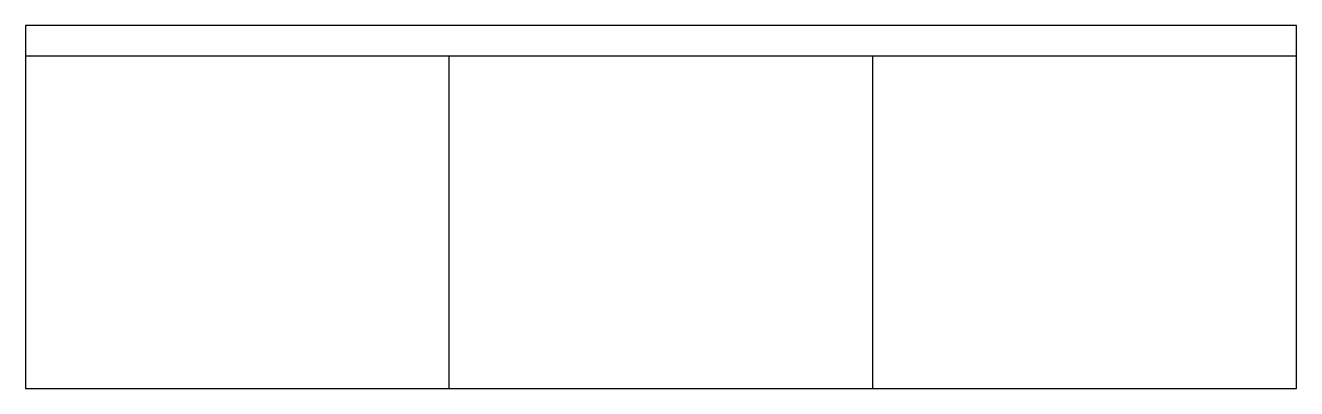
# Model space of a CAD drawing. Header units: metres. Extents: x 0 to 2.1, y 0 to 0.6.
import ezdxf

# ---------------------------------------------------------------- set-up
doc = ezdxf.new("R2010")
doc.units = ezdxf.units.M

msp = doc.modelspace()

# ---------------------------------------------------------------- linework, layer by layer
for p, q in [((0, 0.55), (2.1, 0.55)), ((0.7, 0), (0.7, 0.55)), ((1.4, 0), (1.4, 0.55))]:
    msp.add_line(p, q)
msp.add_lwpolyline([(0, 0), (2.1, 0), (2.1, 0.6), (0, 0.6)], close=True)

doc.saveas('drawing.dxf')
